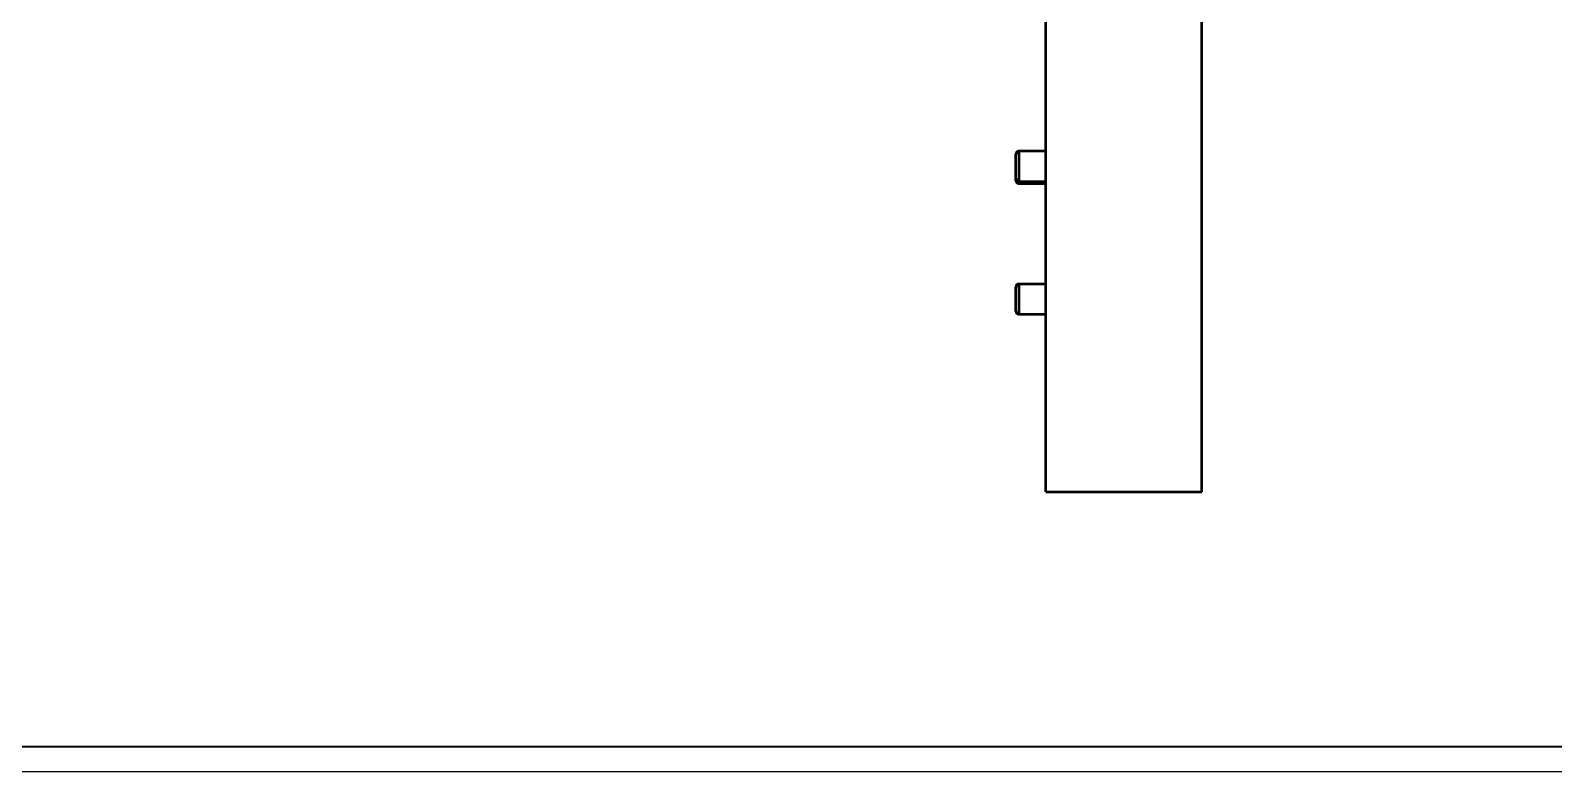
# Model space of a CAD drawing. Header units: millimetres. Extents: x 2779 to 3968, y 1146 to 2140.
# Drawn here: x 3081.4 to 3384.2, y 1299.5 to 1446.8 of the extents above; entities that cross this region are included whole.
import ezdxf

# ---------------------------------------------------------------- set-up
doc = ezdxf.new("R2010")
doc.units = ezdxf.units.MM
doc.layers.add('KHUNG MANH', color=2, linetype='Continuous', lineweight=35)
doc.layers.add('Net Dam', color=7, linetype='Continuous', lineweight=50)

msp = doc.modelspace()

# ---------------------------------------------------------------- linework, layer by layer
msp.add_lwpolyline([(2778.5945, 1299.4897), (3967.5945, 1299.4897), (3967.5945, 2140.4897), (2778.5945, 2140.4897)], close=True)
at = {"layer": 'KHUNG MANH'}
msp.add_lwpolyline([(2783.5945, 1304.4897), (3962.5945, 1304.4897), (3962.5945, 2135.4897), (2783.5945, 2135.4897)], close=True, dxfattribs=at)
at = {"layer": 'Net Dam'}
for p, q in [((3283.2587, 1355.0984), (3283.2587, 1455.0984)), ((3314.2587, 1355.0984), (3314.2587, 1455.0984)), ((3277.2587, 1417.4077), (3277.2587, 1422.2078)), ((3283.2587, 1422.8077), (3277.8587, 1422.8077)), ((3277.8587, 1422.8077), (3277.8587, 1416.8078)), ((3277.2587, 1416.9924), (3277.2587, 1417.4077)), ((3277.8587, 1416.8078), (3283.2587, 1416.8078)), ((3277.8587, 1416.8078), (3277.8587, 1416.3924)), ((3277.8587, 1416.3924), (3283.2587, 1416.3924)), ((3283.2587, 1396.4032), (3277.8587, 1396.4032)), ((3277.8587, 1396.4032), (3277.8587, 1390.4032)), ((3277.2587, 1391.0032), (3277.2587, 1395.8032)), ((3277.8587, 1390.4032), (3283.2587, 1390.4032)), ((3283.2587, 1355.0984), (3284.2587, 1355.0984)), ((3284.2587, 1355.0984), (3314.2587, 1355.0984))]:
    msp.add_line(p, q, dxfattribs=at)
for centre, start, end in [((3277.8587, 1422.2078), 90, 180), ((3277.8587, 1417.4078), 180, 270), ((3277.8587, 1416.9924), 180, 270), ((3277.8587, 1395.8032), 90, 180), ((3277.8587, 1391.0032), 180, 270)]:
    msp.add_arc(centre, 0.6, start, end, dxfattribs=at)

doc.saveas('drawing.dxf')
